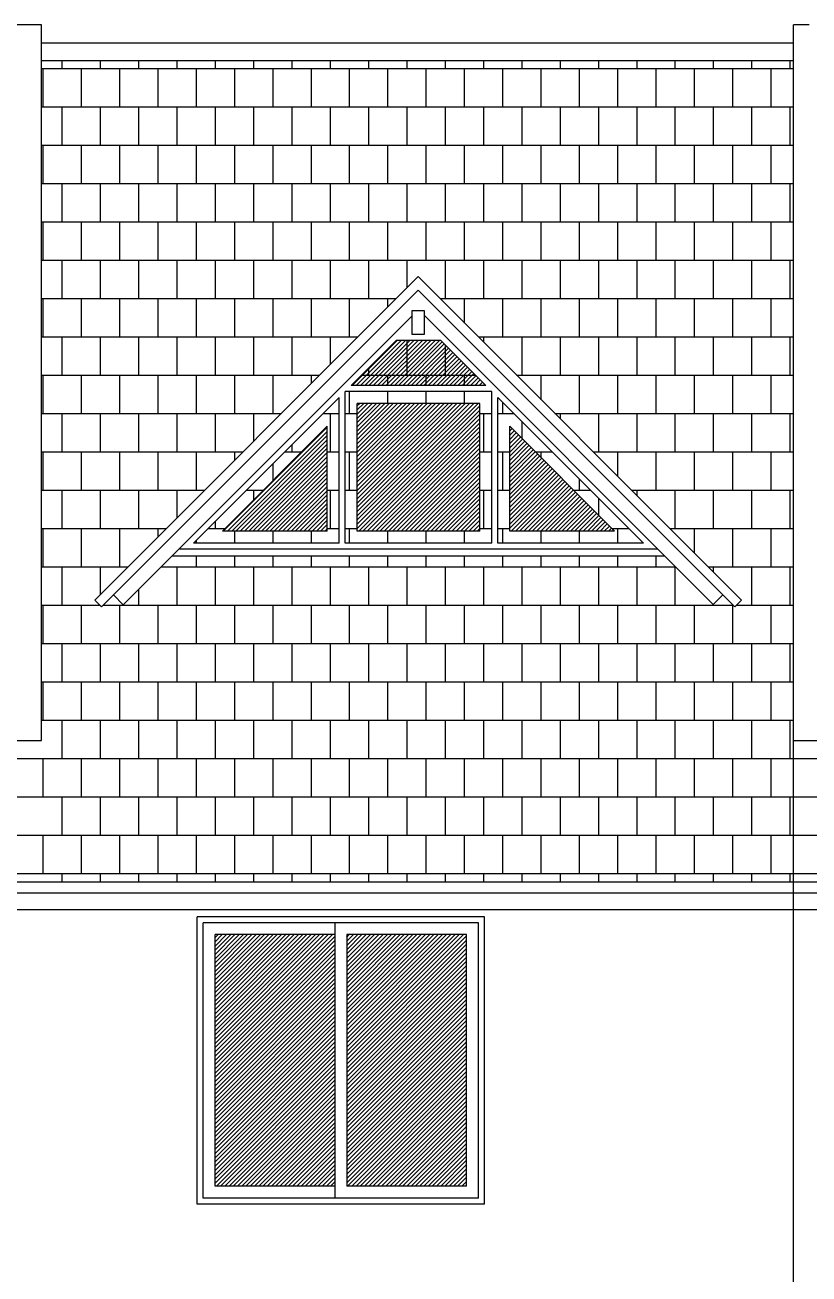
# Model space of a CAD drawing. Extents: x -74 to 202, y -59 to 73.
# Drawn here: x 46.16 to 49.44, y 10.81 to 16.02 of the extents above; entities that cross this region are included whole.
import ezdxf

# ---------------------------------------------------------------- set-up
doc = ezdxf.new("R2010")
doc.units = 0
doc.layers.get('0').update_dxf_attribs({"linetype": 'CONTINUOUS'})
for name, color, linetype in [('TELHADO', 20, 'CONTINUOUS'), ('VIDROEX', 135, 'CONTINUOUS'), ('VISTAP', 244, 'CONTINUOUS')]:
    doc.layers.add(name, color=color, linetype=linetype)

# ---------------------------------------------------------------- blocks, each defined once
blk = doc.blocks.new('*X40')
at = {"color": 0, "linetype": 'CONTINUOUS'}
for p, q in [((51.6052, 8.4894), (52.0946, 8.9787)), ((51.6052, 8.5071), (52.0769, 8.9787)), ((51.6052, 8.5248), (52.0592, 8.9787)), ((51.6052, 8.5424), (52.0415, 8.9787)), ((51.6052, 8.5601), (52.0238, 8.9787)), ((51.6052, 8.5778), (52.0062, 8.9787)), ((51.6052, 8.5955), (51.9885, 8.9787)), ((51.6052, 8.6131), (51.9708, 8.9787)), ((51.6052, 8.6308), (51.9531, 8.9787)), ((51.6052, 8.6485), (51.9355, 8.9787)), ((51.6052, 8.6662), (51.9178, 8.9787)), ((51.6052, 8.6839), (51.9001, 8.9787)), ((51.6052, 8.7015), (51.8824, 8.9787)), ((51.6052, 8.7192), (51.8648, 8.9787)), ((51.6052, 8.7369), (51.8471, 8.9787)), ((51.6052, 8.7546), (51.8294, 8.9787)), ((51.6052, 8.7722), (51.8117, 8.9787)), ((51.6052, 8.7899), (51.794, 8.9787)), ((51.6052, 8.8076), (51.7764, 8.9787)), ((51.6052, 8.8253), (51.7587, 8.9787)), ((51.6052, 8.843), (51.741, 8.9787)), ((51.6052, 8.8606), (51.7233, 8.9787)), ((51.6052, 8.8783), (51.7057, 8.9787)), ((51.6052, 8.896), (51.688, 8.9787)), ((51.6052, 8.9137), (51.6703, 8.9787)), ((51.6052, 8.9313), (51.6526, 8.9787)), ((51.6052, 8.949), (51.6349, 8.9787)), ((51.6052, 8.9667), (51.6173, 8.9787)), ((51.6052, 8.4717), (52.1052, 8.9717)), ((52.1552, 8.4914), (52.6426, 8.9787)), ((52.1552, 8.5091), (52.6249, 8.9787)), ((52.1552, 8.5268), (52.6072, 8.9787)), ((52.1552, 8.5444), (52.5895, 8.9787)), ((52.1552, 8.5621), (52.5719, 8.9787)), ((52.1552, 8.5798), (52.5542, 8.9787)), ((52.1552, 8.5975), (52.5365, 8.9787)), ((52.1552, 8.6151), (52.5188, 8.9787)), ((52.1552, 8.6328), (52.5011, 8.9787)), ((52.1552, 8.6505), (52.4835, 8.9787)), ((52.1552, 8.6682), (52.4658, 8.9787)), ((52.1552, 8.6858), (52.4481, 8.9787)), ((52.1552, 8.7035), (52.4304, 8.9787)), ((52.1552, 8.7212), (52.4128, 8.9787)), ((52.1552, 8.7389), (52.3951, 8.9787)), ((52.1552, 8.7566), (52.3774, 8.9787)), ((52.1552, 8.7742), (52.3597, 8.9787)), ((52.1552, 8.7919), (52.342, 8.9787)), ((52.1552, 8.8096), (52.3244, 8.9787)), ((52.1552, 8.8273), (52.3067, 8.9787)), ((52.1552, 8.8449), (52.289, 8.9787)), ((52.1552, 8.8626), (52.2713, 8.9787)), ((52.1552, 8.8803), (52.2537, 8.9787)), ((52.1552, 8.898), (52.236, 8.9787)), ((52.1552, 8.9157), (52.2183, 8.9787)), ((52.1552, 8.9333), (52.2006, 8.9787)), ((52.1552, 8.951), (52.1829, 8.9787)), ((52.1552, 8.9687), (52.1653, 8.9787)), ((52.1552, 8.4737), (52.6552, 8.9737)), ((51.6052, 8.454), (52.1052, 8.954)), ((51.6052, 8.4364), (52.1052, 8.9364)), ((51.6052, 8.4187), (52.1052, 8.9187)), ((52.1552, 8.456), (52.6552, 8.956)), ((52.1552, 8.4384), (52.6552, 8.9384)), ((52.1552, 8.4207), (52.6552, 8.9207)), ((51.6052, 8.401), (52.1052, 8.901)), ((51.6052, 8.3833), (52.1052, 8.8833)), ((51.6052, 8.3657), (52.1052, 8.8657)), ((52.1552, 8.403), (52.6552, 8.903)), ((52.1552, 8.3853), (52.6552, 8.8853)), ((52.1552, 8.3677), (52.6552, 8.8677)), ((51.6052, 8.348), (52.1052, 8.848)), ((51.6052, 8.3303), (52.1052, 8.8303)), ((51.6052, 8.3126), (52.1052, 8.8126)), ((52.1552, 8.35), (52.6552, 8.85)), ((52.1552, 8.3323), (52.6552, 8.8323)), ((52.1552, 8.3146), (52.6552, 8.8146)), ((51.6052, 8.2949), (52.1052, 8.7949)), ((51.6052, 8.2773), (52.1052, 8.7773)), ((51.6052, 8.2596), (52.1052, 8.7596)), ((52.1552, 8.2969), (52.6552, 8.7969)), ((52.1552, 8.2793), (52.6552, 8.7793)), ((52.1552, 8.2616), (52.6552, 8.7616)), ((51.6052, 8.2419), (52.1052, 8.7419)), ((51.6052, 8.2242), (52.1052, 8.7242)), ((52.1552, 8.2439), (52.6552, 8.7439)), ((52.1552, 8.2262), (52.6552, 8.7262)), ((52.1552, 8.2086), (52.6552, 8.7086)), ((51.6052, 8.2066), (52.1052, 8.7066)), ((51.6052, 8.1889), (52.1052, 8.6889)), ((51.6052, 8.1712), (52.1052, 8.6712)), ((52.1552, 8.1909), (52.6552, 8.6909)), ((52.1552, 8.1732), (52.6552, 8.6732)), ((52.1552, 8.1555), (52.6552, 8.6555)), ((51.6052, 8.1535), (52.1052, 8.6535)), ((51.6052, 8.1358), (52.1052, 8.6358)), ((51.6052, 8.1182), (52.1052, 8.6182)), ((52.1552, 8.1378), (52.6552, 8.6378)), ((52.1552, 8.1202), (52.6552, 8.6202)), ((51.6052, 8.1005), (52.1052, 8.6005)), ((51.6052, 8.0828), (52.1052, 8.5828)), ((51.6052, 8.0651), (52.1052, 8.5651)), ((52.1552, 8.1025), (52.6552, 8.6025)), ((52.1552, 8.0848), (52.6552, 8.5848)), ((52.1552, 8.0671), (52.6552, 8.5671)), ((51.6052, 8.0475), (52.1052, 8.5475)), ((51.6052, 8.0298), (52.1052, 8.5298)), ((51.6052, 8.0121), (52.1052, 8.5121)), ((52.1552, 8.0495), (52.6552, 8.5495)), ((52.1552, 8.0318), (52.6552, 8.5318)), ((52.1552, 8.0141), (52.6552, 8.5141)), ((51.6052, 7.9944), (52.1052, 8.4944)), ((51.6052, 7.9768), (52.1052, 8.4768)), ((51.6052, 7.9591), (52.1052, 8.4591)), ((52.1552, 7.9964), (52.6552, 8.4964)), ((52.1552, 7.9787), (52.6552, 8.4787)), ((52.1552, 7.9611), (52.6552, 8.4611)), ((51.6052, 7.9414), (52.1052, 8.4414)), ((51.6102, 7.9287), (52.1052, 8.4237)), ((51.6279, 7.9287), (52.1052, 8.406)), ((52.1552, 7.9434), (52.6552, 8.4434)), ((52.1583, 7.9287), (52.6552, 8.4257)), ((52.1759, 7.9287), (52.6552, 8.408)), ((51.6456, 7.9287), (52.1052, 8.3884)), ((51.6633, 7.9287), (52.1052, 8.3707)), ((51.681, 7.9287), (52.1052, 8.353)), ((52.1936, 7.9287), (52.6552, 8.3904)), ((52.2113, 7.9287), (52.6552, 8.3727)), ((52.229, 7.9287), (52.6552, 8.355)), ((51.6986, 7.9287), (52.1052, 8.3353)), ((51.7163, 7.9287), (52.1052, 8.3177)), ((51.734, 7.9287), (52.1052, 8.3)), ((52.2466, 7.9287), (52.6552, 8.3373)), ((52.2643, 7.9287), (52.6552, 8.3196)), ((52.282, 7.9287), (52.6552, 8.302)), ((51.7517, 7.9287), (52.1052, 8.2823)), ((51.7693, 7.9287), (52.1052, 8.2646)), ((51.787, 7.9287), (52.1052, 8.2469)), ((52.2997, 7.9287), (52.6552, 8.2843)), ((52.3174, 7.9287), (52.6552, 8.2666)), ((52.335, 7.9287), (52.6552, 8.2489)), ((51.8047, 7.9287), (52.1052, 8.2293)), ((51.8224, 7.9287), (52.1052, 8.2116)), ((51.8401, 7.9287), (52.1052, 8.1939)), ((52.3527, 7.9287), (52.6552, 8.2313)), ((52.3704, 7.9287), (52.6552, 8.2136)), ((52.3881, 7.9287), (52.6552, 8.1959)), ((51.8577, 7.9287), (52.1052, 8.1762)), ((51.8754, 7.9287), (52.1052, 8.1586)), ((51.8931, 7.9287), (52.1052, 8.1409)), ((52.4057, 7.9287), (52.6552, 8.1782)), ((52.4234, 7.9287), (52.6552, 8.1605)), ((52.4411, 7.9287), (52.6552, 8.1429)), ((51.9108, 7.9287), (52.1052, 8.1232)), ((51.9284, 7.9287), (52.1052, 8.1055)), ((51.9461, 7.9287), (52.1052, 8.0878)), ((52.4588, 7.9287), (52.6552, 8.1252)), ((52.4765, 7.9287), (52.6552, 8.1075)), ((52.4941, 7.9287), (52.6552, 8.0898)), ((51.9638, 7.9287), (52.1052, 8.0702)), ((51.9815, 7.9287), (52.1052, 8.0525)), ((51.9992, 7.9287), (52.1052, 8.0348)), ((52.5118, 7.9287), (52.6552, 8.0722)), ((52.5295, 7.9287), (52.6552, 8.0545)), ((52.5472, 7.9287), (52.6552, 8.0368)), ((52.0168, 7.9287), (52.1052, 8.0171)), ((52.0345, 7.9287), (52.1052, 7.9995)), ((52.0522, 7.9287), (52.1052, 7.9818)), ((52.5648, 7.9287), (52.6552, 8.0191)), ((52.5825, 7.9287), (52.6552, 8.0014)), ((52.6002, 7.9287), (52.6552, 7.9838)), ((52.0699, 7.9287), (52.1052, 7.9641)), ((52.0875, 7.9287), (52.1052, 7.9464)), ((52.1052, 7.9287), (52.1052, 7.9287)), ((52.6179, 7.9287), (52.6552, 7.9661)), ((52.6356, 7.9287), (52.6552, 7.9484)), ((52.6532, 7.9287), (52.6552, 7.9307))]:
    blk.add_line(p, q, dxfattribs=at)
blk = doc.blocks.new('*X33')
at = {"color": 0, "linetype": 'CONTINUOUS'}
for p, q in [((45.6368, 11.2714), (45.8248, 11.4594)), ((45.6545, 11.2714), (45.8425, 11.4594)), ((45.6722, 11.2714), (45.8602, 11.4594)), ((45.6899, 11.2714), (45.8778, 11.4594)), ((45.7075, 11.2714), (45.8955, 11.4594)), ((45.7252, 11.2714), (45.9132, 11.4594)), ((45.7429, 11.2714), (45.9309, 11.4594)), ((45.7606, 11.2714), (45.9486, 11.4594)), ((45.7782, 11.2714), (45.9662, 11.4594)), ((45.7959, 11.2714), (45.9839, 11.4594)), ((45.8136, 11.2714), (46.0016, 11.4594)), ((45.8313, 11.2714), (46.0133, 11.4535)), ((45.849, 11.2714), (46.0222, 11.4447)), ((45.8666, 11.2714), (46.031, 11.4358)), ((45.8843, 11.2714), (46.0399, 11.427)), ((45.902, 11.2714), (46.0487, 11.4182)), ((45.9197, 11.2714), (46.0575, 11.4093)), ((45.9373, 11.2714), (46.0664, 11.4005)), ((45.955, 11.2714), (46.0752, 11.3916)), ((45.9727, 11.2714), (46.0841, 11.3828)), ((45.9904, 11.2714), (46.0929, 11.374)), ((46.0081, 11.2714), (46.1017, 11.3651)), ((46.0257, 11.2714), (46.1106, 11.3563)), ((46.0434, 11.2714), (46.1194, 11.3474)), ((46.0611, 11.2714), (46.1283, 11.3386)), ((46.0788, 11.2714), (46.1371, 11.3298)), ((46.0964, 11.2714), (46.1459, 11.3209)), ((46.1141, 11.2714), (46.1548, 11.3121)), ((46.1318, 11.2714), (46.1636, 11.3032)), ((46.1495, 11.2714), (46.1724, 11.2944)), ((46.1672, 11.2714), (46.1813, 11.2856)), ((46.1848, 11.2714), (46.1901, 11.2767)), ((45.6583, 10.8156), (46.0391, 11.1964)), ((45.6583, 10.8333), (46.0214, 11.1964)), ((45.6583, 10.851), (46.0038, 11.1964)), ((45.6583, 10.8687), (45.9861, 11.1964)), ((45.6583, 10.8863), (45.9684, 11.1964)), ((45.6583, 10.904), (45.9507, 11.1964)), ((45.6583, 10.9217), (45.9331, 11.1964)), ((45.6583, 10.9394), (45.9154, 11.1964)), ((45.6583, 10.957), (45.8977, 11.1964)), ((45.6583, 10.9747), (45.88, 11.1964)), ((45.6583, 10.9924), (45.8623, 11.1964)), ((45.6583, 11.0101), (45.8447, 11.1964)), ((45.6583, 11.0278), (45.827, 11.1964)), ((45.6583, 11.0454), (45.8093, 11.1964)), ((45.6583, 11.0631), (45.7916, 11.1964)), ((45.6583, 11.0808), (45.774, 11.1964)), ((45.6583, 11.0985), (45.7563, 11.1964)), ((45.6583, 11.1161), (45.7386, 11.1964)), ((45.6583, 11.1338), (45.7209, 11.1964)), ((45.6583, 11.1515), (45.7032, 11.1964)), ((45.6583, 11.1692), (45.6856, 11.1964)), ((45.6583, 11.1869), (45.6679, 11.1964)), ((45.6583, 10.7979), (46.0568, 11.1964)), ((45.6583, 10.7803), (46.0745, 11.1964)), ((45.6583, 10.7626), (46.0922, 11.1964)), ((45.6583, 10.7449), (46.1098, 11.1964)), ((45.6583, 10.7272), (46.1275, 11.1964)), ((45.6583, 10.7096), (46.1452, 11.1964)), ((45.6583, 10.6919), (46.1629, 11.1964)), ((45.6583, 10.6742), (46.1704, 11.1863)), ((45.6649, 10.6631), (46.1704, 11.1686)), ((45.6826, 10.6631), (46.1704, 11.151)), ((45.7003, 10.6631), (46.1704, 11.1333)), ((45.7179, 10.6631), (46.1704, 11.1156)), ((45.0992, 10.6631), (45.5333, 11.0972)), ((45.1169, 10.6631), (45.5333, 11.0795)), ((45.1346, 10.6631), (45.5333, 11.0619)), ((45.7356, 10.6631), (46.1704, 11.0979)), ((45.7533, 10.6631), (46.1704, 11.0802)), ((45.771, 10.6631), (46.1704, 11.0626)), ((46.2954, 11.0992), (46.2962, 11.1)), ((46.2954, 11.0815), (46.305, 11.0911)), ((46.2954, 11.0638), (46.3139, 11.0823)), ((46.2954, 11.0462), (46.3227, 11.0734)), ((46.2954, 11.0285), (46.3315, 11.0646)), ((46.2954, 11.0108), (46.3404, 11.0558)), ((45.1523, 10.6631), (45.5333, 11.0442)), ((45.1699, 10.6631), (45.5333, 11.0265)), ((45.1876, 10.6631), (45.5333, 11.0088)), ((45.7887, 10.6631), (46.1704, 11.0449)), ((45.8063, 10.6631), (46.1704, 11.0272)), ((45.824, 10.6631), (46.1704, 11.0095)), ((46.2954, 10.9931), (46.3492, 11.0469)), ((46.2954, 10.9754), (46.3581, 11.0381)), ((46.2954, 10.9578), (46.3669, 11.0292)), ((46.2954, 10.9401), (46.3757, 11.0204)), ((46.2954, 10.9224), (46.3846, 11.0116)), ((46.2954, 10.9047), (46.3934, 11.0027)), ((45.2053, 10.6631), (45.5333, 10.9911)), ((45.223, 10.6631), (45.5333, 10.9735)), ((45.2407, 10.6631), (45.5333, 10.9558)), ((45.8417, 10.6631), (46.1704, 10.9919)), ((45.8594, 10.6631), (46.1704, 10.9742)), ((45.877, 10.6631), (46.1704, 10.9565)), ((46.2954, 10.8871), (46.4023, 10.9939)), ((46.2954, 10.8694), (46.4111, 10.985)), ((46.2954, 10.8517), (46.4199, 10.9762)), ((46.2954, 10.834), (46.4288, 10.9674)), ((46.2954, 10.8163), (46.4376, 10.9585)), ((46.2954, 10.7987), (46.4465, 10.9497)), ((45.2583, 10.6631), (45.5333, 10.9381)), ((45.276, 10.6631), (45.5333, 10.9204)), ((45.2937, 10.6631), (45.5333, 10.9028)), ((45.8947, 10.6631), (46.1704, 10.9388)), ((45.9124, 10.6631), (46.1704, 10.9212)), ((45.9301, 10.6631), (46.1704, 10.9035)), ((46.2954, 10.781), (46.4553, 10.9409)), ((46.2954, 10.7633), (46.4641, 10.932)), ((46.2954, 10.7456), (46.473, 10.9232)), ((46.2954, 10.728), (46.4818, 10.9143)), ((46.2954, 10.7103), (46.4906, 10.9055)), ((46.2954, 10.6926), (46.4995, 10.8967)), ((45.3114, 10.6631), (45.5333, 10.8851)), ((45.329, 10.6631), (45.5333, 10.8674)), ((45.3467, 10.6631), (45.5333, 10.8497)), ((45.9478, 10.6631), (46.1704, 10.8858)), ((45.9654, 10.6631), (46.1704, 10.8681)), ((45.9831, 10.6631), (46.1704, 10.8504)), ((46.2954, 10.6749), (46.5083, 10.8878)), ((46.3013, 10.6631), (46.5172, 10.879)), ((46.319, 10.6631), (46.526, 10.8701)), ((46.3367, 10.6631), (46.5348, 10.8613)), ((46.3543, 10.6631), (46.5437, 10.8525)), ((45.3644, 10.6631), (45.5333, 10.832)), ((45.3821, 10.6631), (45.5333, 10.8144)), ((45.3998, 10.6631), (45.5333, 10.7967)), ((46.0008, 10.6631), (46.1704, 10.8328)), ((46.0185, 10.6631), (46.1704, 10.8151)), ((46.0361, 10.6631), (46.1704, 10.7974)), ((46.372, 10.6631), (46.5525, 10.8436)), ((46.3897, 10.6631), (46.5614, 10.8348)), ((46.4074, 10.6631), (46.5702, 10.8259)), ((46.4251, 10.6631), (46.579, 10.8171)), ((46.4427, 10.6631), (46.5879, 10.8083)), ((46.4604, 10.6631), (46.5967, 10.7994)), ((45.4174, 10.6631), (45.5333, 10.779)), ((45.4351, 10.6631), (45.5333, 10.7613)), ((45.4528, 10.6631), (45.5333, 10.7437)), ((46.0538, 10.6631), (46.1704, 10.7797)), ((46.0715, 10.6631), (46.1704, 10.7621)), ((46.0892, 10.6631), (46.1704, 10.7444)), ((46.4781, 10.6631), (46.6056, 10.7906)), ((46.4958, 10.6631), (46.6144, 10.7818)), ((46.5134, 10.6631), (46.6232, 10.7729)), ((46.5311, 10.6631), (46.6321, 10.7641)), ((46.5488, 10.6631), (46.6409, 10.7552)), ((46.5665, 10.6631), (46.6497, 10.7464)), ((45.4705, 10.6631), (45.5333, 10.726)), ((45.4881, 10.6631), (45.5333, 10.7083)), ((45.5058, 10.6631), (45.5333, 10.6906)), ((46.1069, 10.6631), (46.1704, 10.7267)), ((46.1245, 10.6631), (46.1704, 10.709)), ((46.1422, 10.6631), (46.1704, 10.6913)), ((46.5842, 10.6631), (46.6586, 10.7376)), ((46.6018, 10.6631), (46.6674, 10.7287)), ((46.6195, 10.6631), (46.6763, 10.7199)), ((46.6372, 10.6631), (46.6851, 10.711)), ((46.6549, 10.6631), (46.6939, 10.7022)), ((46.6725, 10.6631), (46.7028, 10.6934)), ((45.5235, 10.6631), (45.5333, 10.6729)), ((46.1599, 10.6631), (46.1704, 10.6737)), ((46.6902, 10.6631), (46.7116, 10.6845)), ((46.7079, 10.6631), (46.7205, 10.6757)), ((46.7256, 10.6631), (46.7293, 10.6668))]:
    blk.add_line(p, q, dxfattribs=at)
blk = doc.blocks.new('*X182')
at = {"color": 0, "linetype": 'CONTINUOUS'}
for p, q in [((46.32, 15.84), (46.32, 15.8715)), ((46.48, 15.84), (46.48, 15.8715)), ((46.64, 15.84), (46.64, 15.8715)), ((46.8, 15.84), (46.8, 15.8715)), ((46.96, 15.84), (46.96, 15.8715)), ((47.12, 15.84), (47.12, 15.8715)), ((47.28, 15.84), (47.28, 15.8715)), ((47.44, 15.84), (47.44, 15.8715)), ((47.6, 15.84), (47.6, 15.8715)), ((47.76, 15.84), (47.76, 15.8715)), ((47.92, 15.84), (47.92, 15.8715)), ((48.08, 15.84), (48.08, 15.8715)), ((48.24, 15.84), (48.24, 15.8715)), ((48.4, 15.84), (48.4, 15.8715)), ((48.56, 15.84), (48.56, 15.8715)), ((48.72, 15.84), (48.72, 15.8715)), ((48.88, 15.84), (48.88, 15.8715)), ((49.04, 15.84), (49.04, 15.8715)), ((49.2, 15.84), (49.2, 15.8715)), ((49.36, 15.84), (49.36, 15.8715)), ((46.2333, 15.84), (49.3733, 15.84)), ((46.24, 15.68), (46.24, 15.84)), ((46.4, 15.68), (46.4, 15.84)), ((46.56, 15.68), (46.56, 15.84)), ((46.72, 15.68), (46.72, 15.84)), ((46.88, 15.68), (46.88, 15.84)), ((47.04, 15.68), (47.04, 15.84)), ((47.2, 15.68), (47.2, 15.84)), ((47.36, 15.68), (47.36, 15.84)), ((47.52, 15.68), (47.52, 15.84)), ((47.68, 15.68), (47.68, 15.84)), ((47.84, 15.68), (47.84, 15.84)), ((48, 15.68), (48, 15.84)), ((48.16, 15.68), (48.16, 15.84)), ((48.32, 15.68), (48.32, 15.84)), ((48.48, 15.68), (48.48, 15.84)), ((48.64, 15.68), (48.64, 15.84)), ((48.8, 15.68), (48.8, 15.84)), ((48.96, 15.68), (48.96, 15.84)), ((49.12, 15.68), (49.12, 15.84)), ((49.28, 15.68), (49.28, 15.84)), ((46.2333, 15.68), (49.3733, 15.68)), ((46.32, 15.52), (46.32, 15.68)), ((46.48, 15.52), (46.48, 15.68)), ((46.64, 15.52), (46.64, 15.68)), ((46.8, 15.52), (46.8, 15.68)), ((46.96, 15.52), (46.96, 15.68)), ((47.12, 15.52), (47.12, 15.68)), ((47.28, 15.52), (47.28, 15.68)), ((47.44, 15.52), (47.44, 15.68)), ((47.6, 15.52), (47.6, 15.68)), ((47.76, 15.52), (47.76, 15.68)), ((47.92, 15.52), (47.92, 15.68)), ((48.08, 15.52), (48.08, 15.68)), ((48.24, 15.52), (48.24, 15.68)), ((48.4, 15.52), (48.4, 15.68)), ((48.56, 15.52), (48.56, 15.68)), ((48.72, 15.52), (48.72, 15.68)), ((48.88, 15.52), (48.88, 15.68)), ((49.04, 15.52), (49.04, 15.68)), ((49.2, 15.52), (49.2, 15.68)), ((49.36, 15.52), (49.36, 15.68)), ((46.2333, 15.52), (49.3733, 15.52)), ((46.24, 15.36), (46.24, 15.52)), ((46.4, 15.36), (46.4, 15.52)), ((46.56, 15.36), (46.56, 15.52)), ((46.72, 15.36), (46.72, 15.52)), ((46.88, 15.36), (46.88, 15.52)), ((47.04, 15.36), (47.04, 15.52)), ((47.2, 15.36), (47.2, 15.52)), ((47.36, 15.36), (47.36, 15.52)), ((47.52, 15.36), (47.52, 15.52)), ((47.68, 15.36), (47.68, 15.52)), ((47.84, 15.36), (47.84, 15.52)), ((48, 15.36), (48, 15.52)), ((48.16, 15.36), (48.16, 15.52)), ((48.32, 15.36), (48.32, 15.52)), ((48.48, 15.36), (48.48, 15.52)), ((48.64, 15.36), (48.64, 15.52)), ((48.8, 15.36), (48.8, 15.52)), ((48.96, 15.36), (48.96, 15.52)), ((49.12, 15.36), (49.12, 15.52)), ((49.28, 15.36), (49.28, 15.52)), ((46.2333, 15.36), (49.3733, 15.36)), ((46.32, 15.2), (46.32, 15.36)), ((46.48, 15.2), (46.48, 15.36)), ((46.64, 15.2), (46.64, 15.36)), ((46.8, 15.2), (46.8, 15.36)), ((46.96, 15.2), (46.96, 15.36)), ((47.12, 15.2), (47.12, 15.36)), ((47.28, 15.2), (47.28, 15.36)), ((47.44, 15.2), (47.44, 15.36)), ((47.6, 15.2), (47.6, 15.36)), ((47.76, 15.2), (47.76, 15.36)), ((47.92, 15.2), (47.92, 15.36)), ((48.08, 15.2), (48.08, 15.36)), ((48.24, 15.2), (48.24, 15.36)), ((48.4, 15.2), (48.4, 15.36)), ((48.56, 15.2), (48.56, 15.36)), ((48.72, 15.2), (48.72, 15.36)), ((48.88, 15.2), (48.88, 15.36)), ((49.04, 15.2), (49.04, 15.36)), ((49.2, 15.2), (49.2, 15.36)), ((49.36, 15.2), (49.36, 15.36)), ((46.2333, 15.2), (49.3733, 15.2)), ((46.24, 15.04), (46.24, 15.2)), ((46.4, 15.04), (46.4, 15.2)), ((46.56, 15.04), (46.56, 15.2)), ((46.72, 15.04), (46.72, 15.2)), ((46.88, 15.04), (46.88, 15.2)), ((47.04, 15.04), (47.04, 15.2)), ((47.2, 15.04), (47.2, 15.2)), ((47.36, 15.04), (47.36, 15.2)), ((47.52, 15.04), (47.52, 15.2)), ((47.68, 15.04), (47.68, 15.2)), ((47.84, 15.04), (47.84, 15.2)), ((48, 15.04), (48, 15.2)), ((48.16, 15.04), (48.16, 15.2)), ((48.32, 15.04), (48.32, 15.2)), ((48.48, 15.04), (48.48, 15.2)), ((48.64, 15.04), (48.64, 15.2)), ((48.8, 15.04), (48.8, 15.2)), ((48.96, 15.04), (48.96, 15.2)), ((49.12, 15.04), (49.12, 15.2)), ((49.28, 15.04), (49.28, 15.2)), ((46.2333, 15.04), (49.3733, 15.04)), ((46.32, 14.88), (46.32, 15.04)), ((46.48, 14.88), (46.48, 15.04)), ((46.64, 14.88), (46.64, 15.04)), ((46.8, 14.88), (46.8, 15.04)), ((46.96, 14.88), (46.96, 15.04)), ((47.12, 14.88), (47.12, 15.04)), ((47.28, 14.88), (47.28, 15.04)), ((47.44, 14.88), (47.44, 15.04)), ((47.6, 14.88), (47.6, 15.04)), ((47.76, 14.9256), (47.76, 15.04)), ((47.92, 14.88), (47.92, 15.04)), ((48.08, 14.88), (48.08, 15.04)), ((48.24, 14.88), (48.24, 15.04)), ((48.4, 14.88), (48.4, 15.04)), ((48.56, 14.88), (48.56, 15.04)), ((48.72, 14.88), (48.72, 15.04)), ((48.88, 14.88), (48.88, 15.04)), ((49.04, 14.88), (49.04, 15.04)), ((49.2, 14.88), (49.2, 15.04)), ((49.36, 14.88), (49.36, 15.04)), ((46.2333, 14.88), (47.7144, 14.88)), ((46.24, 14.72), (46.24, 14.88)), ((46.4, 14.72), (46.4, 14.88)), ((46.56, 14.72), (46.56, 14.88)), ((46.72, 14.72), (46.72, 14.88)), ((46.88, 14.72), (46.88, 14.88)), ((47.04, 14.72), (47.04, 14.88)), ((47.2, 14.72), (47.2, 14.88)), ((47.36, 14.72), (47.36, 14.88)), ((47.52, 14.72), (47.52, 14.88)), ((47.68, 14.8456), (47.68, 14.88)), ((47.8974, 14.88), (49.3733, 14.88)), ((48, 14.7774), (48, 14.88)), ((48.16, 14.72), (48.16, 14.88)), ((48.32, 14.72), (48.32, 14.88)), ((48.48, 14.72), (48.48, 14.88)), ((48.64, 14.72), (48.64, 14.88)), ((48.8, 14.72), (48.8, 14.88)), ((48.96, 14.72), (48.96, 14.88)), ((49.12, 14.72), (49.12, 14.88)), ((49.28, 14.72), (49.28, 14.88)), ((46.2333, 14.72), (47.5544, 14.72)), ((46.32, 14.56), (46.32, 14.72)), ((46.48, 14.56), (46.48, 14.72)), ((46.64, 14.56), (46.64, 14.72)), ((46.8, 14.56), (46.8, 14.72)), ((46.96, 14.56), (46.96, 14.72)), ((47.12, 14.56), (47.12, 14.72)), ((47.28, 14.56), (47.28, 14.72)), ((47.44, 14.6056), (47.44, 14.72)), ((47.76, 14.56), (47.76, 14.7051)), ((48.0574, 14.72), (49.3733, 14.72)), ((48.08, 14.6974), (48.08, 14.72)), ((48.24, 14.56), (48.24, 14.72)), ((48.4, 14.56), (48.4, 14.72)), ((48.56, 14.56), (48.56, 14.72)), ((48.72, 14.56), (48.72, 14.72)), ((48.88, 14.56), (48.88, 14.72)), ((49.04, 14.56), (49.04, 14.72)), ((49.2, 14.56), (49.2, 14.72)), ((49.36, 14.56), (49.36, 14.72)), ((47.92, 14.56), (47.92, 14.6856)), ((46.2333, 14.56), (47.3944, 14.56)), ((46.24, 14.4), (46.24, 14.56)), ((46.4, 14.4), (46.4, 14.56)), ((46.56, 14.4), (46.56, 14.56)), ((46.72, 14.4), (46.72, 14.56)), ((46.88, 14.4), (46.88, 14.56)), ((47.04, 14.4), (47.04, 14.56)), ((47.2, 14.4), (47.2, 14.56)), ((47.36, 14.5256), (47.36, 14.56)), ((47.5693, 14.56), (48.0456, 14.56)), ((47.6, 14.56), (47.6, 14.5907)), ((47.68, 14.5171), (47.68, 14.56)), ((47.84, 14.5171), (47.84, 14.56)), ((48, 14.5171), (48, 14.56)), ((48.2174, 14.56), (49.3733, 14.56)), ((48.32, 14.4574), (48.32, 14.56)), ((48.48, 14.4), (48.48, 14.56)), ((48.64, 14.4), (48.64, 14.56)), ((48.8, 14.4), (48.8, 14.56)), ((48.96, 14.4), (48.96, 14.56)), ((49.12, 14.4), (49.12, 14.56)), ((49.28, 14.4), (49.28, 14.56)), ((47.52, 14.4), (47.52, 14.4921)), ((47.68, 14.4421), (47.68, 14.4921)), ((47.84, 14.4421), (47.84, 14.4921)), ((48, 14.4421), (48, 14.4921)), ((48.16, 14.4), (48.16, 14.4456)), ((46.2333, 14.4), (47.2344, 14.4)), ((46.32, 14.24), (46.32, 14.4)), ((46.48, 14.24), (46.48, 14.4)), ((46.64, 14.24), (46.64, 14.4)), ((46.8, 14.24), (46.8, 14.4)), ((46.96, 14.24), (46.96, 14.4)), ((47.12, 14.2856), (47.12, 14.4)), ((47.4093, 14.4), (47.4764, 14.4)), ((47.44, 14.24), (47.44, 14.4)), ((47.5014, 14.4), (47.5514, 14.4)), ((48.0635, 14.4), (48.1135, 14.4)), ((48.08, 14.24), (48.08, 14.4)), ((48.1385, 14.4), (48.2056, 14.4)), ((48.3774, 14.4), (49.3733, 14.4)), ((48.4, 14.3774), (48.4, 14.4)), ((48.56, 14.24), (48.56, 14.4)), ((48.72, 14.24), (48.72, 14.4)), ((48.88, 14.24), (48.88, 14.4)), ((49.04, 14.24), (49.04, 14.4)), ((49.2, 14.24), (49.2, 14.4)), ((49.36, 14.24), (49.36, 14.4)), ((48.24, 14.2949), (48.24, 14.3656)), ((46.2333, 14.24), (47.0744, 14.24)), ((46.24, 14.08), (46.24, 14.24)), ((46.4, 14.08), (46.4, 14.24)), ((46.56, 14.08), (46.56, 14.24)), ((46.72, 14.08), (46.72, 14.24)), ((46.88, 14.08), (46.88, 14.24)), ((47.04, 14.2056), (47.04, 14.24)), ((47.2493, 14.24), (47.32, 14.24)), ((47.28, 14.24), (47.28, 14.2707)), ((47.4264, 14.24), (47.4764, 14.24)), ((47.5014, 14.24), (47.5514, 14.24)), ((47.52, 14.08), (47.52, 14.24)), ((48.0635, 14.24), (48.1135, 14.24)), ((48.1385, 14.24), (48.1885, 14.24)), ((48.16, 14.08), (48.16, 14.24)), ((48.2949, 14.24), (48.3656, 14.24)), ((48.32, 14.2149), (48.32, 14.24)), ((48.5374, 14.24), (49.3733, 14.24)), ((48.64, 14.1374), (48.64, 14.24)), ((48.8, 14.08), (48.8, 14.24)), ((48.96, 14.08), (48.96, 14.24)), ((49.12, 14.08), (49.12, 14.24)), ((49.28, 14.08), (49.28, 14.24)), ((47.2, 14.12), (47.2, 14.1907)), ((46.2333, 14.08), (46.9144, 14.08)), ((46.32, 13.92), (46.32, 14.08)), ((46.48, 13.92), (46.48, 14.08)), ((46.64, 13.92), (46.64, 14.08)), ((46.8, 13.9656), (46.8, 14.08)), ((47.0893, 14.08), (47.16, 14.08)), ((47.12, 14.04), (47.12, 14.08)), ((47.4264, 14.08), (47.4764, 14.08)), ((47.44, 13.92), (47.44, 14.08)), ((47.5014, 14.08), (47.5514, 14.08)), ((48.0635, 14.08), (48.1135, 14.08)), ((48.08, 13.92), (48.08, 14.08)), ((48.1385, 14.08), (48.1885, 14.08)), ((48.4549, 14.08), (48.5256, 14.08)), ((48.48, 14.08), (48.48, 14.1256)), ((48.6974, 14.08), (49.3733, 14.08)), ((48.72, 14.0574), (48.72, 14.08)), ((48.88, 13.92), (48.88, 14.08)), ((49.04, 13.92), (49.04, 14.08)), ((49.2, 13.92), (49.2, 14.08)), ((49.36, 13.92), (49.36, 14.08)), ((48.56, 13.9749), (48.56, 14.0456)), ((46.96, 13.92), (46.96, 13.9507)), ((46.2333, 13.92), (46.7544, 13.92)), ((46.24, 13.76), (46.24, 13.92)), ((46.4, 13.76), (46.4, 13.92)), ((46.56, 13.76), (46.56, 13.92)), ((46.72, 13.8856), (46.72, 13.92)), ((46.88, 13.8588), (46.88, 13.8707)), ((46.9293, 13.92), (47, 13.92)), ((47.04, 13.8588), (47.04, 13.9088)), ((47.2, 13.8588), (47.2, 13.9088)), ((47.36, 13.8588), (47.36, 13.9088)), ((47.4264, 13.92), (47.4764, 13.92)), ((47.5014, 13.92), (47.5514, 13.92)), ((47.52, 13.8588), (47.52, 13.92)), ((47.68, 13.8588), (47.68, 13.9088)), ((47.84, 13.8588), (47.84, 13.9088)), ((48, 13.8588), (48, 13.9088)), ((48.0635, 13.92), (48.1135, 13.92)), ((48.1385, 13.92), (48.1885, 13.92)), ((48.16, 13.8588), (48.16, 13.92)), ((48.32, 13.8588), (48.32, 13.9088)), ((48.48, 13.8588), (48.48, 13.9088)), ((48.6149, 13.92), (48.6856, 13.92)), ((48.64, 13.8588), (48.64, 13.92)), ((48.8574, 13.92), (49.3733, 13.92)), ((48.96, 13.8174), (48.96, 13.92)), ((49.12, 13.76), (49.12, 13.92)), ((49.28, 13.76), (49.28, 13.92)), ((46.88, 13.76), (46.88, 13.8057)), ((47.04, 13.76), (47.04, 13.8057)), ((47.2, 13.76), (47.2, 13.8057)), ((47.36, 13.76), (47.36, 13.8057)), ((47.52, 13.76), (47.52, 13.8057)), ((47.68, 13.76), (47.68, 13.8057)), ((47.84, 13.76), (47.84, 13.8057)), ((48, 13.76), (48, 13.8057)), ((48.16, 13.76), (48.16, 13.8057)), ((48.32, 13.76), (48.32, 13.8057)), ((48.48, 13.76), (48.48, 13.8057)), ((48.64, 13.76), (48.64, 13.8057)), ((48.8, 13.76), (48.8, 13.8057)), ((46.2333, 13.76), (46.5944, 13.76)), ((46.32, 13.6), (46.32, 13.76)), ((46.48, 13.6456), (46.48, 13.76)), ((46.7339, 13.76), (48.881, 13.76)), ((46.8, 13.6), (46.8, 13.76)), ((46.96, 13.6), (46.96, 13.76)), ((47.12, 13.6), (47.12, 13.76)), ((47.28, 13.6), (47.28, 13.76)), ((47.44, 13.6), (47.44, 13.76)), ((47.6, 13.6), (47.6, 13.76)), ((47.76, 13.6), (47.76, 13.76)), ((47.92, 13.6), (47.92, 13.76)), ((48.08, 13.6), (48.08, 13.76)), ((48.24, 13.6), (48.24, 13.76)), ((48.4, 13.6), (48.4, 13.76)), ((48.56, 13.6), (48.56, 13.76)), ((48.72, 13.6), (48.72, 13.76)), ((48.88, 13.6), (48.88, 13.76)), ((49.0174, 13.76), (49.3733, 13.76)), ((49.04, 13.7374), (49.04, 13.76)), ((49.2, 13.6), (49.2, 13.76)), ((49.36, 13.6), (49.36, 13.76)), ((46.64, 13.6), (46.64, 13.6661)), ((46.2333, 13.6), (46.4766, 13.6)), ((46.24, 13.44), (46.24, 13.6)), ((46.4, 13.44), (46.4, 13.6)), ((46.491, 13.6), (49.1209, 13.6)), ((46.56, 13.44), (46.56, 13.6)), ((46.72, 13.44), (46.72, 13.6)), ((46.88, 13.44), (46.88, 13.6)), ((47.04, 13.44), (47.04, 13.6)), ((47.2, 13.44), (47.2, 13.6)), ((47.36, 13.44), (47.36, 13.6)), ((47.52, 13.44), (47.52, 13.6)), ((47.68, 13.44), (47.68, 13.6)), ((47.84, 13.44), (47.84, 13.6)), ((48, 13.44), (48, 13.6)), ((48.16, 13.44), (48.16, 13.6)), ((48.32, 13.44), (48.32, 13.6)), ((48.48, 13.44), (48.48, 13.6)), ((48.64, 13.44), (48.64, 13.6)), ((48.8, 13.44), (48.8, 13.6)), ((48.96, 13.44), (48.96, 13.6)), ((49.04, 13.6), (49.04, 13.6037)), ((49.12, 13.44), (49.12, 13.6)), ((49.1352, 13.6), (49.3733, 13.6)), ((49.28, 13.44), (49.28, 13.6)), ((46.2333, 13.44), (49.3733, 13.44)), ((46.32, 13.28), (46.32, 13.44)), ((46.48, 13.28), (46.48, 13.44)), ((46.64, 13.28), (46.64, 13.44)), ((46.8, 13.28), (46.8, 13.44)), ((46.96, 13.28), (46.96, 13.44)), ((47.12, 13.28), (47.12, 13.44)), ((47.28, 13.28), (47.28, 13.44)), ((47.44, 13.28), (47.44, 13.44)), ((47.6, 13.28), (47.6, 13.44)), ((47.76, 13.28), (47.76, 13.44)), ((47.92, 13.28), (47.92, 13.44)), ((48.08, 13.28), (48.08, 13.44)), ((48.24, 13.28), (48.24, 13.44)), ((48.4, 13.28), (48.4, 13.44)), ((48.56, 13.28), (48.56, 13.44)), ((48.72, 13.28), (48.72, 13.44)), ((48.88, 13.28), (48.88, 13.44)), ((49.04, 13.28), (49.04, 13.44)), ((49.2, 13.28), (49.2, 13.44)), ((49.36, 13.28), (49.36, 13.44)), ((46.2333, 13.28), (49.3733, 13.28)), ((46.24, 13.12), (46.24, 13.28)), ((46.4, 13.12), (46.4, 13.28)), ((46.56, 13.12), (46.56, 13.28)), ((46.72, 13.12), (46.72, 13.28)), ((46.88, 13.12), (46.88, 13.28)), ((47.04, 13.12), (47.04, 13.28)), ((47.2, 13.12), (47.2, 13.28)), ((47.36, 13.12), (47.36, 13.28)), ((47.52, 13.12), (47.52, 13.28)), ((47.68, 13.12), (47.68, 13.28)), ((47.84, 13.12), (47.84, 13.28)), ((48, 13.12), (48, 13.28)), ((48.16, 13.12), (48.16, 13.28)), ((48.32, 13.12), (48.32, 13.28)), ((48.48, 13.12), (48.48, 13.28)), ((48.64, 13.12), (48.64, 13.28)), ((48.8, 13.12), (48.8, 13.28)), ((48.96, 13.12), (48.96, 13.28)), ((49.12, 13.12), (49.12, 13.28)), ((49.28, 13.12), (49.28, 13.28)), ((46.2333, 13.12), (49.3733, 13.12)), ((46.32, 12.96), (46.32, 13.12)), ((46.48, 12.96), (46.48, 13.12)), ((46.64, 12.96), (46.64, 13.12)), ((46.8, 12.96), (46.8, 13.12)), ((46.96, 12.96), (46.96, 13.12)), ((47.12, 12.96), (47.12, 13.12)), ((47.28, 12.96), (47.28, 13.12)), ((47.44, 12.96), (47.44, 13.12)), ((47.6, 12.96), (47.6, 13.12)), ((47.76, 12.96), (47.76, 13.12)), ((47.92, 12.96), (47.92, 13.12)), ((48.08, 12.96), (48.08, 13.12)), ((48.24, 12.96), (48.24, 13.12)), ((48.4, 12.96), (48.4, 13.12)), ((48.56, 12.96), (48.56, 13.12)), ((48.72, 12.96), (48.72, 13.12)), ((48.88, 12.96), (48.88, 13.12)), ((49.04, 12.96), (49.04, 13.12)), ((49.2, 12.96), (49.2, 13.12)), ((49.36, 12.96), (49.36, 13.12)), ((42.9633, 12.96), (49.3733, 12.96)), ((46.24, 12.8), (46.24, 12.96)), ((46.4, 12.8), (46.4, 12.96)), ((46.56, 12.8), (46.56, 12.96)), ((46.72, 12.8), (46.72, 12.96)), ((46.88, 12.8), (46.88, 12.96)), ((47.04, 12.8), (47.04, 12.96)), ((47.2, 12.8), (47.2, 12.96)), ((47.36, 12.8), (47.36, 12.96)), ((47.52, 12.8), (47.52, 12.96)), ((47.68, 12.8), (47.68, 12.96)), ((47.84, 12.8), (47.84, 12.96)), ((48, 12.8), (48, 12.96)), ((48.16, 12.8), (48.16, 12.96)), ((48.32, 12.8), (48.32, 12.96)), ((48.48, 12.8), (48.48, 12.96)), ((48.64, 12.8), (48.64, 12.96)), ((48.8, 12.8), (48.8, 12.96)), ((48.96, 12.8), (48.96, 12.96)), ((49.12, 12.8), (49.12, 12.96)), ((49.28, 12.8), (49.28, 12.96)), ((49.3733, 12.96), (52.7733, 12.96)), ((42.9633, 12.8), (49.3733, 12.8)), ((46.32, 12.64), (46.32, 12.8)), ((46.48, 12.64), (46.48, 12.8)), ((46.64, 12.64), (46.64, 12.8)), ((46.8, 12.64), (46.8, 12.8)), ((46.96, 12.64), (46.96, 12.8)), ((47.12, 12.64), (47.12, 12.8)), ((47.28, 12.64), (47.28, 12.8)), ((47.44, 12.64), (47.44, 12.8)), ((47.6, 12.64), (47.6, 12.8)), ((47.76, 12.64), (47.76, 12.8)), ((47.92, 12.64), (47.92, 12.8)), ((48.08, 12.64), (48.08, 12.8)), ((48.24, 12.64), (48.24, 12.8)), ((48.4, 12.64), (48.4, 12.8)), ((48.56, 12.64), (48.56, 12.8)), ((48.72, 12.64), (48.72, 12.8)), ((48.88, 12.64), (48.88, 12.8)), ((49.04, 12.64), (49.04, 12.8)), ((49.2, 12.64), (49.2, 12.8)), ((49.36, 12.64), (49.36, 12.8)), ((49.3733, 12.8), (52.7733, 12.8)), ((42.9633, 12.64), (49.3733, 12.64)), ((46.24, 12.48), (46.24, 12.64)), ((46.4, 12.48), (46.4, 12.64)), ((46.56, 12.48), (46.56, 12.64)), ((46.72, 12.48), (46.72, 12.64)), ((46.88, 12.48), (46.88, 12.64)), ((47.04, 12.48), (47.04, 12.64)), ((47.2, 12.48), (47.2, 12.64)), ((47.36, 12.48), (47.36, 12.64)), ((47.52, 12.48), (47.52, 12.64)), ((47.68, 12.48), (47.68, 12.64)), ((47.84, 12.48), (47.84, 12.64)), ((48, 12.48), (48, 12.64)), ((48.16, 12.48), (48.16, 12.64)), ((48.32, 12.48), (48.32, 12.64)), ((48.48, 12.48), (48.48, 12.64)), ((48.64, 12.48), (48.64, 12.64)), ((48.8, 12.48), (48.8, 12.64)), ((48.96, 12.48), (48.96, 12.64)), ((49.12, 12.48), (49.12, 12.64)), ((49.28, 12.48), (49.28, 12.64)), ((49.3733, 12.64), (52.7733, 12.64)), ((42.9633, 12.48), (49.3733, 12.48)), ((46.32, 12.4432), (46.32, 12.48)), ((46.48, 12.4432), (46.48, 12.48)), ((46.64, 12.4432), (46.64, 12.48)), ((46.8, 12.4432), (46.8, 12.48)), ((46.96, 12.4432), (46.96, 12.48)), ((47.12, 12.4432), (47.12, 12.48)), ((47.28, 12.4432), (47.28, 12.48)), ((47.44, 12.4432), (47.44, 12.48)), ((47.6, 12.4432), (47.6, 12.48)), ((47.76, 12.4432), (47.76, 12.48)), ((47.92, 12.4432), (47.92, 12.48)), ((48.08, 12.4432), (48.08, 12.48)), ((48.24, 12.4432), (48.24, 12.48)), ((48.4, 12.4432), (48.4, 12.48)), ((48.56, 12.4432), (48.56, 12.48)), ((48.72, 12.4432), (48.72, 12.48)), ((48.88, 12.4432), (48.88, 12.48)), ((49.04, 12.4432), (49.04, 12.48)), ((49.2, 12.4432), (49.2, 12.48)), ((49.36, 12.4432), (49.36, 12.48)), ((49.3733, 12.48), (52.7733, 12.48))]:
    blk.add_line(p, q, dxfattribs=at)

msp = doc.modelspace()

# ---------------------------------------------------------------- linework, layer by layer
at = {"layer": 'TELHADO', "color": 1, "linetype": 'CONTINUOUS'}
for p, q in [((46.16832, 16.02151), (46.10332, 16.02151)), ((46.23332, 16.02151), (46.16832, 16.02151)), ((46.23332, 13.0347), (46.23332, 16.02151)), ((49.37332, 12.3282), (49.37332, 16.02151)), ((49.43832, 16.02151), (49.37332, 16.02151))]:
    msp.add_line(p, q, dxfattribs=at)
at = {"layer": 'TELHADO', "linetype": 'CONTINUOUS'}
for p, q in [((49.37332, 15.94537), (46.23332, 15.94537)), ((49.37332, 15.87151), (46.23332, 15.87151)), ((46.10332, 13.0347), (46.23332, 13.0347)), ((49.37332, 13.0347), (49.50332, 13.0347))]:
    msp.add_line(p, q, dxfattribs=at)
at = {"layer": 'TELHADO', "color": 244, "linetype": 'CONTINUOUS'}
for p, q in [((46.16832, 12.4432), (42.89832, 12.4432)), ((49.43832, 12.4432), (46.16832, 12.4432)), ((52.77332, 12.4432), (49.43832, 12.4432)), ((46.16832, 12.3982), (42.89832, 12.3982)), ((49.43832, 12.3982), (46.16832, 12.3982)), ((52.77332, 12.3982), (49.43832, 12.3982)), ((46.16832, 12.3282), (42.89832, 12.3282)), ((49.43832, 12.3282), (46.16832, 12.3282)), ((52.77332, 12.3282), (49.43832, 12.3282))]:
    msp.add_line(p, q, dxfattribs=at)
at = {"layer": 'VISTAP', "color": 20, "linetype": 'CONTINUOUS'}
for p, q in [((47.80592, 14.97151), (46.45549, 13.62109)), ((47.80592, 14.97151), (49.15634, 13.62109)), ((47.80592, 14.91494), (46.48378, 13.5928)), ((47.80592, 14.91494), (49.12805, 13.5928)), ((46.7796, 13.80566), (48.83529, 13.80566)), ((46.45549, 13.62109), (46.48378, 13.5928)), ((49.15634, 13.62109), (49.12805, 13.5928))]:
    msp.add_line(p, q, dxfattribs=at)
at = {"layer": 'VISTAP', "color": 244, "linetype": 'CONTINUOUS'}
for p, q in [((47.78092, 14.80698), (46.57476, 13.60082)), ((47.83092, 14.81004), (49.0386, 13.60235)), ((47.71438, 14.70509), (47.52639, 14.51709)), ((47.90051, 14.70509), (47.71438, 14.70509)), ((47.90051, 14.70509), (48.0885, 14.51709)), ((48.0885, 14.51709), (47.52639, 14.51709)), ((47.47639, 14.46709), (46.86809, 13.85879)), ((47.47639, 13.85879), (47.47639, 14.46709)), ((47.50139, 13.85879), (47.50139, 14.49209)), ((48.1135, 14.49209), (47.50139, 14.49209)), ((47.55139, 13.90879), (47.55139, 14.44209)), ((48.0635, 14.44209), (47.55139, 14.44209)), ((48.0635, 13.90879), (48.0635, 14.44209)), ((48.1135, 13.85879), (48.1135, 14.49209)), ((48.1385, 13.85879), (48.1385, 14.46709)), ((48.1385, 14.46709), (48.7468, 13.85879)), ((47.42639, 14.34638), (46.9888, 13.90879)), ((47.42639, 13.90879), (47.42639, 14.34638)), ((48.1885, 14.34638), (48.62609, 13.90879)), ((48.1885, 13.90879), (48.1885, 14.34638)), ((47.42639, 13.90879), (46.9888, 13.90879)), ((48.0635, 13.90879), (47.55139, 13.90879)), ((48.62609, 13.90879), (48.1885, 13.90879)), ((48.80716, 13.83379), (46.80773, 13.83379)), ((47.47639, 13.85879), (46.86809, 13.85879)), ((48.1135, 13.85879), (47.50139, 13.85879)), ((48.7468, 13.85879), (48.1385, 13.85879)), ((46.53327, 13.6423), (46.57476, 13.60082)), ((49.07856, 13.6423), (49.0386, 13.60235)), ((46.88332, 11.09939), (46.88332, 12.29939)), ((48.08332, 12.29939), (46.88332, 12.29939)), ((46.90832, 11.12439), (46.90832, 12.27439)), ((48.05832, 12.27439), (46.90832, 12.27439)), ((47.45832, 12.27439), (47.45832, 11.12439)), ((48.05832, 11.12439), (48.05832, 12.27439)), ((48.08332, 11.09939), (48.08332, 12.29939)), ((46.95832, 11.17439), (46.95832, 12.22439)), ((47.45832, 12.22439), (46.95832, 12.22439)), ((47.50832, 12.22439), (47.50832, 11.17439)), ((48.00832, 12.22439), (47.50832, 12.22439)), ((48.00832, 11.17439), (48.00832, 12.22439)), ((47.45832, 11.17439), (46.95832, 11.17439)), ((48.00832, 11.17439), (47.50832, 11.17439)), ((48.05832, 11.12439), (46.90832, 11.12439)), ((48.08332, 11.09939), (46.88332, 11.09939))]:
    msp.add_line(p, q, dxfattribs=at)
at = {"layer": 'VISTAP', "linetype": 'CONTINUOUS'}
for p, q in [((47.78092, 14.83009), (47.83092, 14.83009)), ((47.78092, 14.73009), (47.78092, 14.83009)), ((47.83092, 14.83009), (47.83092, 14.73009)), ((47.83092, 14.73009), (47.78092, 14.73009))]:
    msp.add_line(p, q, dxfattribs=at)
at = {"layer": 'VISTAP', "color": 1, "linetype": 'CONTINUOUS'}
msp.add_line((49.37332, 7.33009), (49.37332, 12.3282), dxfattribs=at)

# ---------------------------------------------------------------- block references
at = {"layer": 'TELHADO', "color": 30, "linetype": 'CONTINUOUS'}
msp.add_blockref('*X182', (0, 0), dxfattribs=at)
at = {"layer": 'VIDROEX', "color": 135, "linetype": 'CONTINUOUS'}
for name, p in [('*X33', (1.89308, 3.24566)), ('*X40', (-4.64692, 3.24566))]:
    msp.add_blockref(name, p, dxfattribs=at)

doc.saveas('drawing.dxf')
